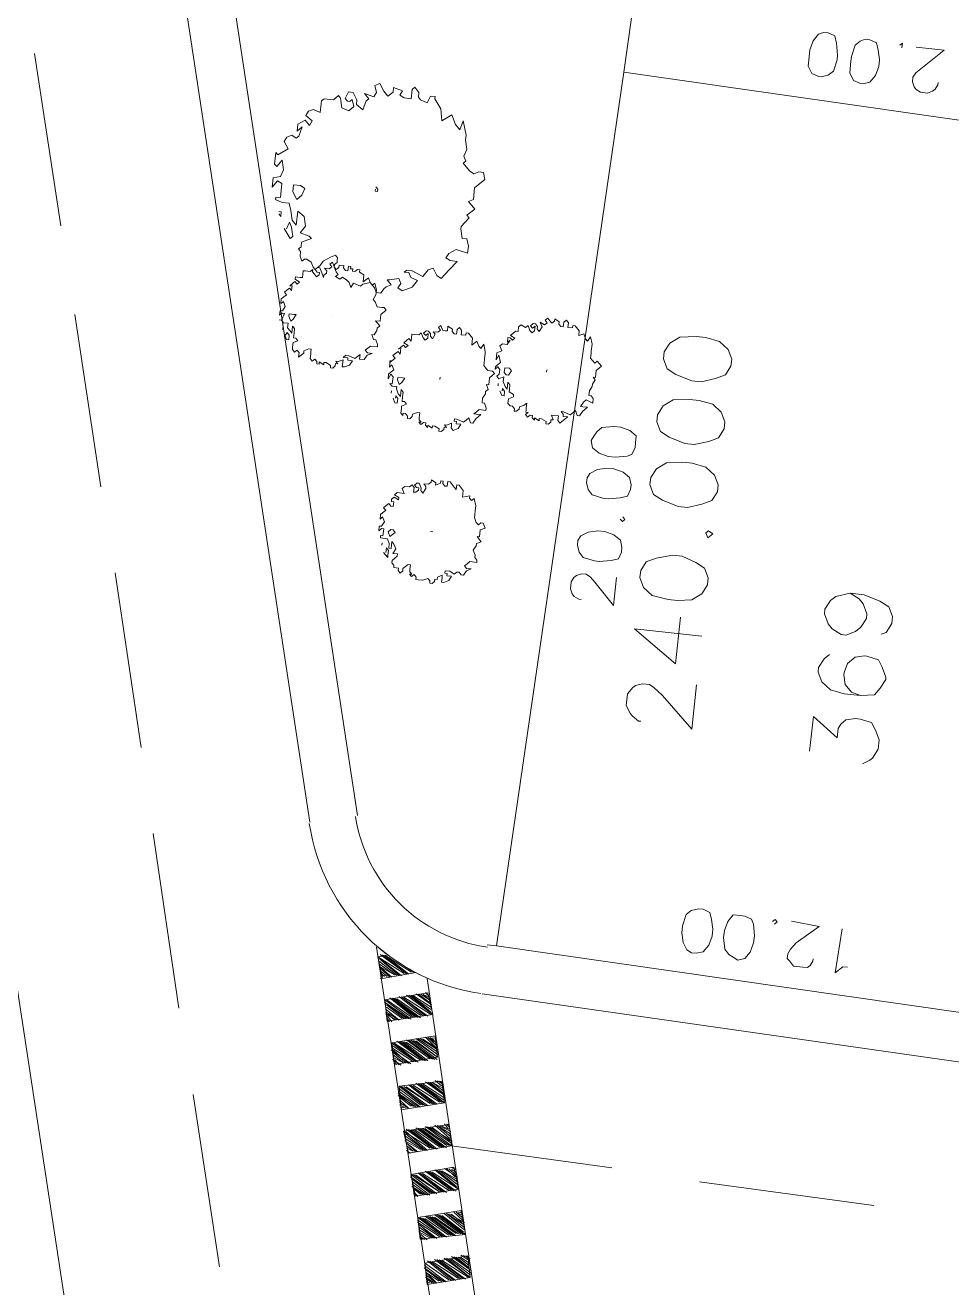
# Model space of a CAD drawing. Header units: metres. Extents: x -977055 to 805873, y -1033982 to 242021.
# Drawn here: x 2727.54 to 2748.57, y 1034.09 to 1062.77 of the extents above; entities that cross this region are included whole.
import ezdxf

# ---------------------------------------------------------------- set-up
doc = ezdxf.new("R2010")
doc.units = ezdxf.units.M
for name, color, linetype in [('PDF_acera', 7, 'Continuous'), ('PDF_areas por lote', 7, 'Continuous'), ('PDF_COTAS', 7, 'Continuous'), ('PDF_linea de centro', 7, 'Continuous'), ('PDF_LOTES', 7, 'Continuous'), ('PDF_No. lotes', 7, 'Continuous'), ('PDF_PASO DE CEBRA', 7, 'Continuous'), ('PDF_PLANTAS', 7, 'Continuous')]:
    doc.layers.add(name, color=color, linetype=linetype)

# ---------------------------------------------------------------- blocks, each defined once
blk = doc.blocks.new('CALLE')
at = {"layer": 'PDF_acera', "lineweight": 9}
for points in [[(-61.429536, -258.757632), (39.033792, -232.21296)], [(16.892064, -243.940032), (40.473216, -237.71664)], [(17.103744, -244.786752), (40.684896, -238.56336)], [(14.140224, -247.369248), (12.06576, -307.020672)], [(15.02928, -247.538592), (15.02928, -247.369248)]]:
    blk.add_lwpolyline(points, dxfattribs=at)
for centre, radius, start, end in [((17.802287, -247.475088), 3.662063, 104.7491381, 177.9895058), ((17.802289, -247.475088), 2.815344, 104.7491541, 177.9895025)]:
    blk.add_arc(centre, radius, start, end, dxfattribs=at)
at = {"layer": 'PDF_areas por lote', "lineweight": 9}
for points in [[(19.347552, -249.697728), (19.347552, -249.655392), (19.432224, -249.528384), (19.47456, -249.486048), (19.601568, -249.401376), (19.813248, -249.401376), (19.940256, -249.486048), (19.982592, -249.528384), (20.024928, -249.655392), (20.024928, -249.7824), (19.982592, -249.867072), (19.855584, -250.036416), (19.305216, -250.62912), (20.1096, -250.62912)], [(20.998656, -250.62912), (20.998656, -249.401376), (20.448288, -250.20576), (21.295008, -250.20576)]]:
    blk.add_lwpolyline(points, dxfattribs=at)
for points in [[(21.930048, -249.401376), (21.760704, -249.486048), (21.633696, -249.655392), (21.59136, -249.951744), (21.59136, -250.121088), (21.633696, -250.375104), (21.760704, -250.544448), (21.930048, -250.62912), (22.057056, -250.62912), (22.2264, -250.544448), (22.311072, -250.375104), (22.395744, -250.121088), (22.395744, -249.951744), (22.311072, -249.655392), (22.2264, -249.486048), (22.057056, -249.401376)], [(23.623488, -249.401376), (23.454144, -249.486048), (23.369472, -249.655392), (23.2848, -249.951744), (23.2848, -250.121088), (23.369472, -250.375104), (23.454144, -250.544448), (23.623488, -250.62912), (23.750496, -250.62912), (23.91984, -250.544448), (24.046848, -250.375104), (24.089184, -250.121088), (24.089184, -249.951744), (24.046848, -249.655392), (23.91984, -249.486048), (23.750496, -249.401376)], [(24.76656, -249.401376), (24.597216, -249.486048), (24.512544, -249.655392), (24.427872, -249.951744), (24.427872, -250.121088), (24.512544, -250.375104), (24.597216, -250.544448), (24.76656, -250.62912), (24.893568, -250.62912), (25.062912, -250.544448), (25.18992, -250.375104), (25.232256, -250.121088), (25.232256, -249.951744), (25.18992, -249.655392), (25.062912, -249.486048), (24.893568, -249.401376)], [(25.909632, -249.401376), (25.740288, -249.486048), (25.655616, -249.655392), (25.570944, -249.951744), (25.570944, -250.121088), (25.655616, -250.375104), (25.740288, -250.544448), (25.909632, -250.62912), (26.03664, -250.62912), (26.205984, -250.544448), (26.332992, -250.375104), (26.375328, -250.121088), (26.375328, -249.951744), (26.332992, -249.655392), (26.205984, -249.486048), (26.03664, -249.401376)], [(22.86144, -250.502112), (22.776768, -250.544448), (22.86144, -250.62912), (22.903776, -250.544448)]]:
    blk.add_lwpolyline(points, close=True, dxfattribs=at)
at = {"layer": 'PDF_COTAS', "lineweight": 9}
for points in [[(21.422016, -248.385312), (21.422016, -248.342976), (21.464352, -248.258304), (21.506688, -248.215968), (21.59136, -248.173632), (21.718368, -248.173632), (21.80304, -248.215968), (21.845376, -248.258304), (21.887712, -248.342976), (21.887712, -248.427648), (21.845376, -248.51232), (21.760704, -248.596992), (21.37968, -248.978016), (21.887712, -248.978016)], [(22.946112, -248.93568), (22.903776, -248.978016), (22.946112, -249.020352), (22.988448, -248.978016)], [(15.960672, -252.491904), (16.003008, -252.53424), (16.045344, -252.491904), (16.003008, -252.449568)], [(15.410304, -253.253952), (15.367968, -253.253952), (15.283296, -253.211616), (15.24096, -253.16928), (15.24096, -253.084608), (15.24096, -252.915264), (15.283296, -252.872928), (15.325632, -252.830592), (15.367968, -252.788256), (15.45264, -252.788256), (15.537312, -252.830592), (15.66432, -252.915264), (16.003008, -253.296288), (16.045344, -252.788256)], [(15.325632, -253.888992), (15.325632, -253.80432), (15.198624, -253.677312), (16.003008, -253.719648)]]:
    blk.add_lwpolyline(points, dxfattribs=at)
for points in [[(22.395744, -248.215968), (22.268736, -248.258304), (22.184064, -248.342976), (22.141728, -248.554656), (22.141728, -248.639328), (22.184064, -248.851008), (22.2264, -248.978016), (22.353408, -249.020352), (22.43808, -249.020352), (22.565088, -248.978016), (22.64976, -248.851008), (22.692096, -248.681664), (22.692096, -248.554656), (22.64976, -248.385312), (22.565088, -248.258304), (22.480416, -248.215968)], [(23.538816, -248.258304), (23.411808, -248.30064), (23.327136, -248.385312), (23.2848, -248.596992), (23.2848, -248.681664), (23.327136, -248.893344), (23.369472, -249.020352), (23.49648, -249.062688), (23.581152, -249.062688), (23.70816, -249.020352), (23.792832, -248.893344), (23.835168, -248.724), (23.835168, -248.596992), (23.792832, -248.427648), (23.70816, -248.30064), (23.623488, -248.258304)], [(24.300864, -248.258304), (24.173856, -248.30064), (24.089184, -248.427648), (24.046848, -248.596992), (24.046848, -248.724), (24.089184, -248.93568), (24.13152, -249.020352), (24.258528, -249.062688), (24.3432, -249.062688), (24.470208, -249.062688), (24.55488, -248.93568), (24.597216, -248.766336), (24.597216, -248.639328), (24.55488, -248.427648), (24.470208, -248.342976), (24.385536, -248.30064)], [(15.283296, -251.137152), (15.325632, -251.26416), (15.45264, -251.348832), (15.621984, -251.391168), (15.748992, -251.391168), (15.918336, -251.348832), (16.045344, -251.306496), (16.08768, -251.179488), (16.08768, -251.094816), (16.045344, -250.967808), (15.960672, -250.883136), (15.748992, -250.8408), (15.621984, -250.8408), (15.45264, -250.883136), (15.325632, -250.967808), (15.283296, -251.05248)], [(15.24096, -251.8992), (15.283296, -252.026208), (15.410304, -252.11088), (15.579648, -252.153216), (15.706656, -252.153216), (15.918336, -252.11088), (16.003008, -252.068544), (16.045344, -251.941536), (16.045344, -251.856864), (16.045344, -251.729856), (15.918336, -251.645184), (15.748992, -251.602848), (15.621984, -251.602848), (15.410304, -251.645184), (15.325632, -251.729856), (15.283296, -251.814528)], [(31.286304, -251.68752), (31.32864, -251.814528), (31.413312, -251.8992), (31.624992, -251.941536), (31.709664, -251.941536), (31.921344, -251.8992), (32.048352, -251.856864), (32.090688, -251.729856), (32.090688, -251.645184), (32.048352, -251.560512), (31.921344, -251.47584), (31.752, -251.433504), (31.624992, -251.433504), (31.455648, -251.433504), (31.32864, -251.518176), (31.286304, -251.645184)], [(31.286304, -251.68752), (31.32864, -251.814528), (31.413312, -251.8992), (31.624992, -251.941536), (31.709664, -251.941536), (31.921344, -251.8992), (32.048352, -251.856864), (32.090688, -251.729856), (32.090688, -251.645184), (32.048352, -251.560512), (31.921344, -251.47584), (31.752, -251.433504), (31.624992, -251.433504), (31.455648, -251.433504), (31.32864, -251.518176), (31.286304, -251.645184)], [(31.243968, -252.449568), (31.286304, -252.576576), (31.413312, -252.661248), (31.582656, -252.703584), (31.709664, -252.703584), (31.879008, -252.661248), (32.006016, -252.618912), (32.048352, -252.491904), (32.048352, -252.407232), (32.006016, -252.32256), (31.921344, -252.237888), (31.709664, -252.195552), (31.624992, -252.195552), (31.413312, -252.195552), (31.286304, -252.280224), (31.243968, -252.407232)], [(31.243968, -252.449568), (31.286304, -252.576576), (31.413312, -252.661248), (31.582656, -252.703584), (31.709664, -252.703584), (31.879008, -252.661248), (32.006016, -252.618912), (32.048352, -252.491904), (32.048352, -252.407232), (32.006016, -252.32256), (31.921344, -252.237888), (31.709664, -252.195552), (31.624992, -252.195552), (31.413312, -252.195552), (31.286304, -252.280224), (31.243968, -252.407232)], [(32.006016, -253.042272), (32.048352, -253.084608), (32.006016, -253.084608), (31.96368, -253.084608), (32.006016, -253.084608), (32.048352, -253.084608)], [(32.006016, -253.338624), (32.006016, -253.846656), (31.624992, -253.465632), (31.54032, -253.38096), (31.455648, -253.338624), (31.370976, -253.338624), (31.286304, -253.38096), (31.243968, -253.423296), (31.201632, -253.507968), (31.201632, -253.634976), (31.243968, -253.719648), (31.286304, -253.761984), (31.370976, -253.80432), (31.413312, -253.80432), (31.370976, -253.80432), (31.286304, -253.761984), (31.243968, -253.719648), (31.201632, -253.634976), (31.201632, -253.507968), (31.243968, -253.423296), (31.286304, -253.38096), (31.370976, -253.338624), (31.455648, -253.338624), (31.54032, -253.38096), (31.624992, -253.465632), (32.006016, -253.846656)]]:
    blk.add_lwpolyline(points, close=True, dxfattribs=at)
at = {"layer": 'PDF_linea de centro', "lineweight": 9}
for points in [[(27.137376, -238.309344), (30.185568, -237.50496)], [(22.522752, -239.537088), (25.570944, -238.732704)], [(17.908128, -240.764832), (20.998656, -239.960448)], [(13.293504, -241.95024), (16.384032, -241.145856)], [(8.721216, -243.177984), (11.769408, -242.3736)], [(11.346048, -247.115232), (11.261376, -250.036416)], [(11.176704, -251.645184), (11.092032, -254.820384)]]:
    blk.add_lwpolyline(points, dxfattribs=at)
at = {"layer": 'PDF_LOTES', "lineweight": 20}
for points in [[(30.989952, -248.131296), (30.651264, -257.699232), (14.690592, -257.148864), (15.02928, -247.538592)], [(46.950624, -249.867072), (46.654272, -258.2496), (30.651264, -257.699232), (30.989952, -248.131296), (46.484928, -248.639328)]]:
    blk.add_lwpolyline(points, close=True, dxfattribs=at)
at = {"layer": 'PDF_No. lotes', "lineweight": 20}
for points in [[(19.135872, -252.788256), (19.770912, -252.788256), (19.432224, -253.253952), (19.601568, -253.253952), (19.68624, -253.296288), (19.770912, -253.38096), (19.813248, -253.550304), (19.813248, -253.634976), (19.770912, -253.846656), (19.643904, -253.931328), (19.47456, -254.016), (19.305216, -254.016), (19.135872, -253.931328), (19.093536, -253.888992), (19.008864, -253.761984)], [(20.913984, -252.9576), (20.829312, -252.872928), (20.659968, -252.788256), (20.575296, -252.788256), (20.405952, -252.872928), (20.278944, -253.042272), (20.236608, -253.296288), (20.236608, -253.59264), (20.278944, -253.846656), (20.405952, -253.931328), (20.575296, -254.016), (20.617632, -254.016), (20.786976, -253.931328), (20.913984, -253.846656), (20.95632, -253.634976), (20.95632, -253.59264), (20.913984, -253.423296), (20.786976, -253.296288), (20.617632, -253.253952), (20.575296, -253.253952), (20.405952, -253.296288), (20.278944, -253.423296), (20.236608, -253.59264)], [(22.057056, -253.211616), (21.972384, -253.38096), (21.887712, -253.465632), (21.718368, -253.550304), (21.633696, -253.550304), (21.464352, -253.465632), (21.37968, -253.38096), (21.295008, -253.211616), (21.295008, -253.126944), (21.37968, -252.9576), (21.464352, -252.872928), (21.633696, -252.788256), (21.718368, -252.788256), (21.887712, -252.872928), (21.972384, -252.9576), (22.057056, -253.211616), (22.057056, -253.465632), (21.972384, -253.761984), (21.887712, -253.931328), (21.718368, -254.016), (21.59136, -254.016), (21.422016, -253.931328), (21.37968, -253.846656)]]:
    blk.add_lwpolyline(points, dxfattribs=at)
at = {"layer": 'PDF_PASO DE CEBRA', "lineweight": 9}
for points in [[(6.308064, -247.623264), (14.775264, -245.379456)], [(14.478912, -245.929824), (14.39424, -246.099168), (14.39424, -246.141504), (14.224896, -245.5488), (14.60592, -245.421792), (14.648256, -245.591136)], [(14.267232, -245.718144), (14.436576, -245.464128), (14.309568, -245.76048), (14.478912, -245.464128)], [(14.309568, -245.887488), (14.60592, -245.421792), (14.351904, -245.929824)], [(14.309568, -245.802816), (14.521248, -245.464128)], [(14.309568, -245.845152), (14.563584, -245.464128)], [(14.648256, -245.464128), (14.351904, -245.97216), (14.648256, -245.506464)], [(13.505184, -245.887488), (13.589856, -245.675808)], [(13.632192, -245.675808), (13.505184, -245.929824), (13.674528, -245.675808)], [(13.54752, -246.056832), (13.801536, -245.633472), (13.54752, -246.099168)], [(13.54752, -246.141504), (13.843872, -245.633472)], [(13.54752, -245.97216), (13.716864, -245.675808)], [(13.54752, -246.014496), (13.7592, -245.675808)], [(13.589856, -246.141504), (13.843872, -245.675808)], [(14.224896, -245.5488), (14.224896, -245.506464)], [(14.267232, -245.506464), (14.267232, -245.591136), (14.309568, -245.506464)], [(14.267232, -245.633472), (14.351904, -245.506464)], [(14.267232, -245.675808), (14.39424, -245.506464)], [(14.351904, -246.014496), (14.648256, -245.5488), (14.39424, -246.056832)], [(12.7008, -246.056832), (12.785472, -245.887488)], [(12.7008, -245.929824), (12.7008, -245.929824)], [(12.7008, -245.97216), (12.743136, -245.929824)], [(12.7008, -246.014496), (12.785472, -245.929824)], [(12.743136, -246.226176), (12.954816, -245.845152)], [(12.827808, -245.887488), (12.743136, -246.099168), (12.870144, -245.887488)], [(12.743136, -246.141504), (12.91248, -245.887488)], [(12.743136, -246.18384), (12.954816, -245.887488)], [(12.785472, -246.268512), (12.997152, -245.845152)], [(13.039488, -245.845152), (12.785472, -246.310848), (13.081824, -245.845152)], [(12.785472, -246.353184), (13.081824, -245.887488), (12.827808, -246.39552)], [(12.827808, -246.437856), (13.12416, -245.929824)], [(13.462848, -245.718144), (13.462848, -245.76048), (13.505184, -245.718144)], [(13.462848, -245.802816), (13.54752, -245.718144)], [(13.505184, -245.845152), (13.589856, -245.718144)], [(13.589856, -246.18384), (13.886208, -245.718144), (13.589856, -246.226176)], [(13.589856, -246.268512), (13.886208, -245.76048)], [(13.589856, -246.310848), (13.886208, -245.802816)], [(13.632192, -246.310848), (13.886208, -245.845152)], [(13.632192, -246.353184), (13.928544, -245.887488)], [(13.632192, -246.39552), (13.928544, -245.929824), (13.632192, -246.437856)], [(11.896416, -246.141504), (11.938752, -246.141504), (11.938752, -246.18384)], [(11.938752, -246.226176), (11.981088, -246.099168)], [(12.023424, -246.099168), (11.938752, -246.268512), (12.06576, -246.099168)], [(11.981088, -246.39552), (12.150432, -246.056832)], [(11.981088, -246.437856), (12.192768, -246.056832)], [(11.981088, -246.480192), (12.235104, -246.056832)], [(11.981088, -246.310848), (12.108096, -246.099168)], [(11.981088, -246.353184), (12.150432, -246.099168)], [(12.023424, -246.480192), (12.27744, -246.056832)], [(12.023424, -246.522528), (12.319776, -246.056832), (12.023424, -246.564864)], [(12.023424, -246.6072), (12.319776, -246.099168)], [(12.319776, -246.141504), (12.06576, -246.649536), (12.319776, -246.18384)], [(13.12416, -245.97216), (12.827808, -246.480192), (13.12416, -246.014496)], [(12.827808, -246.522528), (13.12416, -246.056832)], [(12.870144, -246.564864), (13.12416, -246.099168)], [(12.870144, -246.6072), (13.166496, -246.099168)], [(12.870144, -246.649536), (13.166496, -246.141504)], [(13.674528, -246.480192), (13.928544, -245.97216)], [(13.674528, -246.522528), (13.97088, -246.014496)], [(13.97088, -246.056832), (13.716864, -246.480192), (13.97088, -246.099168), (13.7592, -246.480192)], [(13.801536, -246.480192), (13.97088, -246.141504)], [(7.19712, -248.215968), (14.309568, -246.353184)], [(11.134368, -246.39552), (11.176704, -246.310848)], [(11.134368, -246.353184), (11.134368, -246.353184)], [(11.21904, -246.310848), (11.176704, -246.437856), (11.261376, -246.310848)], [(11.176704, -246.480192), (11.303712, -246.310848), (11.176704, -246.522528)], [(11.21904, -246.564864), (11.346048, -246.268512)], [(11.21904, -246.6072), (11.388384, -246.268512)], [(11.43072, -246.268512), (11.21904, -246.649536), (11.473056, -246.268512)], [(11.21904, -246.691872), (11.515392, -246.268512)], [(11.261376, -246.734208), (11.515392, -246.226176)], [(11.261376, -246.776544), (11.557728, -246.268512)], [(11.557728, -246.310848), (11.261376, -246.81888), (11.557728, -246.353184)], [(11.261376, -246.861216), (11.557728, -246.39552)], [(12.06576, -246.691872), (12.362112, -246.226176)], [(12.06576, -246.734208), (12.362112, -246.268512), (12.06576, -246.776544)], [(12.108096, -246.81888), (12.362112, -246.310848)], [(12.404448, -246.353184), (12.108096, -246.861216), (12.404448, -246.39552)], [(12.870144, -246.691872), (13.166496, -246.18384)], [(13.166496, -246.226176), (12.91248, -246.691872), (13.166496, -246.268512)], [(12.954816, -246.691872), (13.208832, -246.268512)], [(12.997152, -246.691872), (13.208832, -246.310848)], [(13.039488, -246.691872), (13.208832, -246.353184)], [(13.208832, -246.39552), (13.081824, -246.649536), (13.251168, -246.437856)], [(13.843872, -246.480192), (14.013216, -246.18384)], [(13.886208, -246.437856), (14.013216, -246.226176)], [(14.013216, -246.268512), (13.928544, -246.437856), (14.013216, -246.310848), (13.97088, -246.437856)], [(14.013216, -246.39552), (14.055552, -246.353184)], [(14.055552, -246.39552), (14.055552, -246.39552)], [(10.414656, -246.522528), (10.37232, -246.6072), (10.456992, -246.522528)], [(10.37232, -246.564864), (10.37232, -246.564864)], [(10.414656, -246.734208), (10.541664, -246.480192)], [(10.414656, -246.776544), (10.584, -246.480192)], [(10.414656, -246.81888), (10.626336, -246.480192)], [(10.414656, -246.649536), (10.499328, -246.522528), (10.414656, -246.691872)], [(10.456992, -246.903552), (10.711008, -246.437856)], [(10.456992, -246.945888), (10.753344, -246.437856)], [(10.456992, -246.81888), (10.668672, -246.480192), (10.456992, -246.861216)], [(10.753344, -246.480192), (10.499328, -246.988224), (10.753344, -246.522528)], [(10.499328, -247.03056), (10.79568, -246.564864)], [(10.499328, -247.072896), (10.79568, -246.6072), (10.499328, -247.115232)], [(11.303712, -246.903552), (11.557728, -246.437856)], [(11.303712, -246.945888), (11.600064, -246.437856)], [(11.303712, -246.988224), (11.600064, -246.480192)], [(11.303712, -247.03056), (11.600064, -246.522528)], [(11.346048, -247.03056), (11.600064, -246.564864)], [(11.346048, -247.072896), (11.600064, -246.6072)], [(11.346048, -247.115232), (11.6424, -246.6072)], [(12.108096, -246.903552), (12.404448, -246.437856), (12.150432, -246.903552)], [(12.192768, -246.903552), (12.404448, -246.480192)], [(12.235104, -246.903552), (12.446784, -246.522528)], [(12.446784, -246.564864), (12.27744, -246.861216), (12.446784, -246.6072)], [(13.12416, -246.649536), (13.251168, -246.480192), (13.166496, -246.649536)], [(13.208832, -246.6072), (13.251168, -246.522528)], [(13.251168, -246.6072), (13.251168, -246.564864)], [(13.293504, -246.6072), (13.293504, -246.6072)], [(9.610272, -246.734208), (9.610272, -246.776544), (9.652608, -246.734208), (9.610272, -246.81888)], [(9.610272, -246.861216), (9.694944, -246.734208)], [(9.652608, -246.903552), (9.73728, -246.691872)], [(9.652608, -246.945888), (9.779616, -246.691872)], [(9.821952, -246.691872), (9.652608, -246.988224), (9.864288, -246.691872), (9.652608, -247.03056)], [(9.694944, -247.072896), (9.906624, -246.649536)], [(9.694944, -247.115232), (9.94896, -246.649536)], [(9.991296, -246.649536), (9.694944, -247.157568), (9.991296, -246.691872)], [(9.694944, -247.199904), (9.991296, -246.734208)], [(9.73728, -247.24224), (9.991296, -246.776544)], [(9.73728, -247.284576), (10.033632, -246.776544)], [(9.73728, -247.326912), (10.033632, -246.81888)], [(10.541664, -247.157568), (10.79568, -246.649536)], [(10.838016, -246.691872), (10.541664, -247.199904), (10.838016, -246.734208)], [(10.541664, -247.24224), (10.838016, -246.776544), (10.541664, -247.284576)], [(10.838016, -246.81888), (10.584, -247.326912), (10.880352, -246.861216)], [(11.388384, -247.115232), (11.6424, -246.649536)], [(11.43072, -247.115232), (11.6424, -246.691872)], [(11.43072, -247.072896), (11.6424, -246.734208)], [(11.473056, -247.072896), (11.684736, -246.776544)], [(11.515392, -247.072896), (11.684736, -246.81888), (11.557728, -247.072896)], [(12.319776, -246.861216), (12.446784, -246.649536), (12.362112, -246.861216)], [(12.404448, -246.81888), (12.48912, -246.691872)], [(12.48912, -246.734208), (12.446784, -246.81888), (12.48912, -246.776544)], [(12.48912, -246.81888), (12.48912, -246.81888)], [(8.805888, -246.945888), (8.848224, -246.945888), (8.848224, -246.988224)], [(8.848224, -247.072896), (8.932896, -246.903552)], [(8.975232, -246.903552), (8.848224, -247.115232), (9.017568, -246.903552), (8.89056, -247.157568)], [(8.848224, -247.03056), (8.89056, -246.945888)], [(8.89056, -247.24224), (9.10224, -246.861216)], [(8.89056, -247.284576), (9.144576, -246.861216)], [(8.89056, -247.199904), (9.059904, -246.903552)], [(8.932896, -247.326912), (9.186912, -246.861216), (8.932896, -247.326912)], [(8.932896, -247.369248), (9.229248, -246.903552)], [(8.932896, -247.411584), (9.229248, -246.945888), (8.932896, -247.45392)], [(8.975232, -247.496256), (9.229248, -246.988224)], [(9.271584, -247.03056), (8.975232, -247.538592), (9.271584, -247.072896)], [(9.73728, -247.369248), (10.033632, -246.861216)], [(9.779616, -247.369248), (10.033632, -246.903552)], [(9.779616, -247.411584), (10.033632, -246.945888)], [(9.779616, -247.45392), (10.075968, -246.945888)], [(9.779616, -247.496256), (10.075968, -246.988224)], [(9.779616, -247.538592), (10.075968, -247.03056)], [(9.821952, -247.496256), (10.075968, -247.072896)], [(10.626336, -247.284576), (10.880352, -246.903552)], [(10.668672, -247.284576), (10.880352, -246.945888)], [(10.711008, -247.284576), (10.880352, -246.988224), (10.753344, -247.284576)], [(10.79568, -247.284576), (10.922688, -247.03056)], [(10.79568, -247.24224), (10.922688, -247.072896)], [(11.600064, -247.072896), (11.684736, -246.861216)], [(11.684736, -246.903552), (11.6424, -247.03056), (11.727072, -246.945888)], [(11.684736, -247.03056), (11.727072, -246.988224), (11.727072, -247.03056)], [(8.975232, -247.580928), (9.271584, -247.115232), (8.975232, -247.623264)], [(9.017568, -247.6656), (9.271584, -247.157568)], [(9.31392, -247.199904), (9.017568, -247.707936), (9.31392, -247.24224)], [(9.059904, -247.707936), (9.31392, -247.284576)], [(9.864288, -247.496256), (10.118304, -247.115232)], [(9.906624, -247.496256), (10.118304, -247.157568), (9.94896, -247.496256)], [(9.991296, -247.496256), (10.118304, -247.199904)], [(9.991296, -247.45392), (10.118304, -247.24224)], [(10.033632, -247.45392), (10.16064, -247.284576)], [(10.838016, -247.24224), (10.922688, -247.115232)], [(10.880352, -247.24224), (10.922688, -247.157568)], [(10.922688, -247.24224), (10.965024, -247.157568)], [(10.965024, -247.199904), (10.965024, -247.199904)], [(9.10224, -247.707936), (9.31392, -247.326912)], [(9.356256, -247.326912), (9.144576, -247.707936), (9.356256, -247.369248)], [(9.186912, -247.6656), (9.356256, -247.411584)], [(9.229248, -247.6656), (9.356256, -247.45392)], [(9.271584, -247.6656), (9.356256, -247.496256)], [(9.31392, -247.6656), (9.398592, -247.496256)], [(9.356256, -247.6656), (9.398592, -247.538592)], [(10.075968, -247.45392), (10.16064, -247.326912), (10.118304, -247.45392)], [(10.16064, -247.369248), (10.16064, -247.411584), (10.202976, -247.411584)], [(9.356256, -247.623264), (9.398592, -247.580928)], [(9.398592, -247.623264), (9.398592, -247.623264)]]:
    blk.add_lwpolyline(points, dxfattribs=at)
for points in [[(13.674528, -246.522528), (14.055552, -246.39552), (13.843872, -245.633472), (13.462848, -245.718144)], [(12.91248, -246.691872), (13.293504, -246.6072), (13.081824, -245.845152), (12.7008, -245.929824)], [(12.108096, -246.903552), (12.48912, -246.81888), (12.319776, -246.056832), (11.896416, -246.141504)], [(11.346048, -247.115232), (11.727072, -247.03056), (11.515392, -246.226176), (11.134368, -246.353184)], [(10.584, -247.326912), (10.965024, -247.199904), (10.753344, -246.437856), (10.37232, -246.564864)], [(9.779616, -247.538592), (10.202976, -247.411584), (9.991296, -246.649536), (9.610272, -246.734208)], [(9.017568, -247.707936), (9.398592, -247.623264), (9.186912, -246.861216), (8.805888, -246.945888)]]:
    blk.add_lwpolyline(points, close=True, dxfattribs=at)
blk.add_arc((17.802292, -247.47509), 3.662071, 145.2064361, 161.8287366, dxfattribs=at)
at = {"layer": 'PDF_PLANTAS', "lineweight": 9}
for points in [[(30.227904, -244.4904), (30.312576, -244.405728), (30.27024, -244.363392), (30.100896, -244.363392), (30.100896, -244.236384), (30.143232, -244.151712), (30.227904, -244.194048), (30.27024, -244.024704), (30.185568, -244.024704), (30.100896, -243.940032), (30.185568, -243.85536), (30.312576, -243.770688), (30.27024, -243.686016), (30.143232, -243.728352), (30.05856, -243.686016), (30.100896, -243.516672), (30.016224, -243.601344), (29.973888, -243.559008), (29.804544, -243.516672), (29.889216, -243.389664), (29.973888, -243.389664), (30.100896, -243.304992), (30.100896, -243.22032), (29.973888, -243.177984), (29.931552, -243.22032), (29.931552, -243.262656), (29.973888, -243.304992), (29.84688, -243.347328), (29.762208, -243.262656), (29.804544, -243.135648), (29.973888, -243.093312), (30.016224, -243.050976), (29.931552, -242.966304), (29.931552, -242.79696), (29.889216, -242.754624), (29.677536, -242.754624), (29.719872, -242.627616), (29.677536, -242.542944), (29.592864, -242.500608), (29.508192, -242.627616), (29.42352, -242.58528), (29.508192, -242.500608), (29.42352, -242.3736), (29.296512, -242.3736), (29.381184, -242.458272), (29.21184, -242.415936), (29.169504, -242.3736), (29.21184, -242.288928), (29.169504, -242.204256), (29.084832, -242.16192), (28.957824, -242.246592), (28.830816, -242.077248), (28.873152, -242.034912), (28.661472, -242.034912), (28.619136, -242.077248), (28.746144, -242.16192), (28.5768, -242.204256), (28.449792, -242.16192), (28.407456, -242.034912), (28.238112, -242.034912), (28.36512, -242.119584), (28.322784, -242.204256), (28.068768, -242.204256), (28.068768, -242.119584), (28.026432, -242.119584), (27.984096, -242.246592), (27.984096, -242.3736), (27.857088, -242.415936), (27.687744, -242.458272), (27.603072, -242.542944), (27.857088, -242.542944), (27.772416, -242.669952), (27.603072, -242.712288), (27.476064, -242.627616), (27.433728, -242.79696), (27.391392, -242.839296), (27.30672, -242.669952), (27.222048, -242.669952), (27.179712, -242.627616), (27.137376, -242.669952), (27.052704, -242.669952), (26.968032, -242.712288), (27.010368, -242.754624), (27.010368, -242.79696), (26.968032, -242.881632), (26.88336, -242.923968), (26.841024, -242.966304), (26.88336, -243.00864), (26.925696, -243.050976), (27.010368, -243.093312), (27.09504, -243.22032), (27.137376, -243.304992), (27.09504, -243.347328), (27.052704, -243.347328), (27.010368, -243.347328), (26.968032, -243.304992), (26.925696, -243.304992), (26.841024, -243.347328), (26.798688, -243.389664), (26.756352, -243.347328), (26.714016, -243.432), (26.756352, -243.474336), (26.714016, -243.559008), (26.67168, -243.601344), (26.587008, -243.64368), (26.67168, -243.686016), (26.629344, -243.813024), (26.67168, -243.85536), (26.714016, -243.982368), (26.629344, -244.06704), (26.544672, -244.109376), (26.544672, -244.194048), (26.629344, -244.236384), (26.67168, -244.27872), (26.714016, -244.363392), (26.798688, -244.27872), (26.798688, -244.321056), (26.841024, -244.4904), (26.756352, -244.532736), (26.67168, -244.4904), (26.629344, -244.575072), (26.714016, -244.744416), (26.841024, -244.829088), (26.88336, -244.70208), (26.968032, -244.659744), (26.968032, -244.575072), (27.010368, -244.617408), (27.010368, -244.70208), (26.925696, -244.91376), (27.052704, -244.998432), (27.09504, -245.083104), (26.968032, -245.167776), (26.925696, -245.252448), (27.09504, -245.379456), (27.264384, -245.506464), (27.264384, -245.379456), (27.30672, -245.294784), (27.391392, -245.33712), (27.476064, -245.464128), (27.433728, -245.675808), (27.560736, -245.675808), (27.687744, -245.633472), (27.687744, -245.5488), (27.857088, -245.506464), (27.899424, -245.506464), (28.068768, -245.633472), (28.111104, -245.591136), (28.238112, -245.718144), (28.36512, -245.591136), (28.407456, -245.675808), (28.619136, -245.675808), (28.78848, -245.845152), (28.915488, -245.802816), (28.915488, -245.718144), (28.873152, -245.633472), (28.915488, -245.5488), (29.042496, -245.421792), (29.084832, -245.464128), (29.169504, -245.421792), (29.296512, -245.464128), (29.465856, -245.421792), (29.550528, -245.421792), (29.804544, -245.33712), (29.6352, -245.294784), (29.719872, -245.210112), (29.889216, -245.12544), (29.762208, -244.956096), (29.973888, -244.91376), (30.143232, -244.786752), (30.185568, -244.786752), (30.185568, -244.70208), (30.05856, -244.659744), (30.100896, -244.532736), (30.143232, -244.4904)], [(26.925696, -243.601344), (26.968032, -243.601344), (26.968032, -243.559008), (26.88336, -243.559008), (26.88336, -243.516672), (26.925696, -243.474336), (26.968032, -243.474336), (26.968032, -243.389664), (26.925696, -243.389664), (26.88336, -243.347328), (26.925696, -243.304992), (27.010368, -243.262656), (26.968032, -243.22032), (26.925696, -243.262656), (26.88336, -243.22032), (26.88336, -243.135648), (26.841024, -243.177984), (26.798688, -243.177984), (26.756352, -243.135648), (26.714016, -243.135648), (26.798688, -243.093312), (26.88336, -243.050976), (26.88336, -243.00864), (26.841024, -242.966304), (26.798688, -243.00864), (26.798688, -243.050976), (26.756352, -243.050976), (26.714016, -243.00864), (26.756352, -242.966304), (26.798688, -242.923968), (26.841024, -242.923968), (26.798688, -242.881632), (26.798688, -242.79696), (26.798688, -242.754624), (26.67168, -242.754624), (26.67168, -242.712288), (26.67168, -242.627616), (26.629344, -242.627616), (26.587008, -242.712288), (26.544672, -242.669952), (26.587008, -242.627616), (26.544672, -242.58528), (26.502336, -242.542944), (26.502336, -242.58528), (26.417664, -242.58528), (26.46, -242.542944), (26.417664, -242.500608), (26.375328, -242.458272), (26.332992, -242.500608), (26.24832, -242.415936), (26.163648, -242.415936), (26.205984, -242.458272), (26.121312, -242.500608), (26.03664, -242.458272), (26.03664, -242.415936), (25.951968, -242.415936), (25.994304, -242.458272), (25.994304, -242.500608), (25.867296, -242.458272), (25.867296, -242.415936), (25.867296, -242.458272), (25.82496, -242.500608), (25.82496, -242.58528), (25.740288, -242.58528), (25.697952, -242.627616), (25.655616, -242.669952), (25.782624, -242.669952), (25.740288, -242.712288), (25.655616, -242.712288), (25.570944, -242.712288), (25.570944, -242.754624), (25.528608, -242.79696), (25.486272, -242.712288), (25.443936, -242.712288), (25.4016, -242.712288), (25.359264, -242.712288), (25.316928, -242.754624), (25.359264, -242.79696), (25.316928, -242.839296), (25.274592, -242.839296), (25.232256, -242.839296), (25.274592, -242.881632), (25.316928, -242.923968), (25.359264, -242.923968), (25.4016, -243.00864), (25.4016, -243.050976), (25.359264, -243.050976), (25.316928, -243.050976), (25.274592, -243.050976), (25.232256, -243.050976), (25.18992, -243.093312), (25.232256, -243.135648), (25.18992, -243.177984), (25.147584, -243.177984), (25.147584, -243.22032), (25.18992, -243.22032), (25.147584, -243.304992), (25.18992, -243.304992), (25.18992, -243.347328), (25.147584, -243.432), (25.105248, -243.432), (25.105248, -243.474336), (25.147584, -243.516672), (25.18992, -243.516672), (25.18992, -243.559008), (25.232256, -243.516672), (25.232256, -243.559008), (25.274592, -243.64368), (25.232256, -243.64368), (25.147584, -243.64368), (25.147584, -243.686016), (25.18992, -243.770688), (25.274592, -243.813024), (25.274592, -243.728352), (25.316928, -243.728352), (25.316928, -243.64368), (25.359264, -243.686016), (25.359264, -243.728352), (25.316928, -243.85536), (25.359264, -243.897696), (25.4016, -243.940032), (25.316928, -243.940032), (25.316928, -244.024704), (25.4016, -244.06704), (25.443936, -244.151712), (25.443936, -244.06704), (25.486272, -244.024704), (25.528608, -244.06704), (25.570944, -244.109376), (25.570944, -244.236384), (25.61328, -244.236384), (25.697952, -244.194048), (25.697952, -244.151712), (25.782624, -244.109376), (25.782624, -244.151712), (25.867296, -244.194048), (25.909632, -244.194048), (25.951968, -244.236384), (26.03664, -244.151712), (26.03664, -244.236384), (26.163648, -244.236384), (26.24832, -244.321056), (26.290656, -244.27872), (26.290656, -244.236384), (26.290656, -244.194048), (26.290656, -244.151712), (26.375328, -244.109376), (26.417664, -244.06704), (26.502336, -244.109376), (26.587008, -244.109376), (26.714016, -244.06704), (26.67168, -244.024704), (26.714016, -243.982368), (26.798688, -243.940032), (26.714016, -243.85536), (26.841024, -243.85536), (26.88336, -243.770688), (26.925696, -243.770688), (26.925696, -243.728352), (26.88336, -243.686016), (26.88336, -243.64368), (26.925696, -243.64368)], [(28.322784, -242.415936), (28.195776, -242.415936), (28.068768, -242.500608), (28.15344, -242.58528), (28.280448, -242.627616), (28.322784, -242.542944)], [(25.994304, -242.58528), (25.951968, -242.58528), (25.867296, -242.627616), (25.909632, -242.669952), (25.994304, -242.712288), (25.994304, -242.669952)], [(26.03664, -245.718144), (26.078976, -245.675808), (26.03664, -245.633472), (25.951968, -245.633472), (25.951968, -245.591136), (25.994304, -245.5488), (26.03664, -245.5488), (26.078976, -245.464128), (25.994304, -245.464128), (25.994304, -245.421792), (25.994304, -245.379456), (26.078976, -245.33712), (26.03664, -245.294784), (25.994304, -245.33712), (25.951968, -245.294784), (25.951968, -245.210112), (25.909632, -245.252448), (25.82496, -245.210112), (25.867296, -245.167776), (25.909632, -245.167776), (25.951968, -245.12544), (25.951968, -245.083104), (25.909632, -245.040768), (25.867296, -245.083104), (25.909632, -245.12544), (25.82496, -245.12544), (25.782624, -245.083104), (25.82496, -245.040768), (25.909632, -244.998432), (25.867296, -244.956096), (25.867296, -244.871424), (25.867296, -244.829088), (25.740288, -244.829088), (25.782624, -244.786752), (25.740288, -244.744416), (25.697952, -244.70208), (25.655616, -244.786752), (25.61328, -244.744416), (25.655616, -244.70208), (25.61328, -244.659744), (25.570944, -244.617408), (25.61328, -244.659744), (25.528608, -244.659744), (25.486272, -244.659744), (25.528608, -244.617408), (25.486272, -244.575072), (25.443936, -244.532736), (25.4016, -244.575072), (25.316928, -244.4904), (25.359264, -244.4904), (25.232256, -244.4904), (25.274592, -244.532736), (25.18992, -244.575072), (25.147584, -244.532736), (25.105248, -244.4904), (25.020576, -244.4904), (25.105248, -244.532736), (25.062912, -244.575072), (24.935904, -244.575072), (24.935904, -244.532736), (24.893568, -244.575072), (24.893568, -244.659744), (24.851232, -244.659744), (24.76656, -244.70208), (24.724224, -244.744416), (24.851232, -244.744416), (24.808896, -244.786752), (24.724224, -244.786752), (24.639552, -244.786752), (24.639552, -244.829088), (24.597216, -244.871424), (24.55488, -244.786752), (24.512544, -244.786752), (24.470208, -244.786752), (24.427872, -244.786752), (24.385536, -244.829088), (24.427872, -244.829088), (24.427872, -244.871424), (24.385536, -244.91376), (24.3432, -244.91376), (24.3432, -244.956096), (24.385536, -244.998432), (24.427872, -244.998432), (24.470208, -245.083104), (24.470208, -245.12544), (24.427872, -245.12544), (24.385536, -245.12544), (24.3432, -245.12544), (24.300864, -245.167776), (24.300864, -245.12544), (24.258528, -245.167776), (24.300864, -245.210112), (24.300864, -245.252448), (24.258528, -245.252448), (24.216192, -245.294784), (24.258528, -245.294784), (24.216192, -245.379456), (24.258528, -245.379456), (24.258528, -245.421792), (24.216192, -245.506464), (24.173856, -245.506464), (24.173856, -245.5488), (24.216192, -245.591136), (24.258528, -245.591136), (24.258528, -245.633472), (24.300864, -245.591136), (24.300864, -245.633472), (24.3432, -245.718144), (24.300864, -245.718144), (24.258528, -245.718144), (24.216192, -245.76048), (24.258528, -245.845152), (24.3432, -245.887488), (24.3432, -245.802816), (24.385536, -245.802816), (24.385536, -245.76048), (24.427872, -245.76048), (24.427872, -245.802816), (24.385536, -245.929824), (24.427872, -245.97216), (24.470208, -246.014496), (24.385536, -246.056832), (24.385536, -246.099168), (24.470208, -246.141504), (24.55488, -246.226176), (24.55488, -246.141504), (24.55488, -246.099168), (24.597216, -246.141504), (24.639552, -246.18384), (24.639552, -246.310848), (24.681888, -246.310848), (24.76656, -246.268512), (24.76656, -246.226176), (24.851232, -246.226176), (24.935904, -246.268512), (24.97824, -246.268512), (25.020576, -246.310848), (25.105248, -246.268512), (25.105248, -246.310848), (25.232256, -246.310848), (25.316928, -246.39552), (25.359264, -246.353184), (25.359264, -246.310848), (25.359264, -246.268512), (25.4016, -246.226176), (25.443936, -246.18384), (25.486272, -246.18384), (25.570944, -246.18384), (25.655616, -246.18384), (25.697952, -246.18384), (25.82496, -246.141504), (25.740288, -246.099168), (25.782624, -246.056832), (25.867296, -246.014496), (25.782624, -245.929824), (25.909632, -245.929824), (25.994304, -245.845152), (25.994304, -245.802816), (25.951968, -245.802816), (25.951968, -245.718144), (25.994304, -245.718144)], [(22.2264, -246.39552), (22.268736, -246.480192), (22.353408, -246.39552), (22.353408, -246.437856), (22.480416, -246.437856), (22.522752, -246.522528), (22.607424, -246.480192), (22.607424, -246.437856), (22.565088, -246.39552), (22.607424, -246.353184), (22.692096, -246.310848), (22.734432, -246.310848), (22.819104, -246.310848), (22.903776, -246.310848), (23.030784, -246.268512), (22.988448, -246.226176), (23.030784, -246.18384), (23.07312, -246.18384), (23.030784, -246.056832), (23.157792, -246.056832), (23.200128, -246.014496), (23.242464, -245.97216), (23.242464, -245.929824), (23.157792, -245.929824), (23.200128, -245.887488), (23.242464, -245.845152), (23.2848, -245.802816), (23.2848, -245.76048), (23.200128, -245.76048), (23.200128, -245.718144), (23.242464, -245.675808), (23.2848, -245.675808), (23.2848, -245.633472), (23.242464, -245.633472), (23.200128, -245.5488), (23.242464, -245.5488), (23.2848, -245.464128), (23.242464, -245.464128), (23.200128, -245.421792), (23.200128, -245.33712), (23.157792, -245.379456), (23.115456, -245.379456), (23.030784, -245.33712), (23.07312, -245.294784), (23.115456, -245.294784), (23.200128, -245.252448), (23.200128, -245.210112), (23.157792, -245.167776), (23.115456, -245.210112), (23.115456, -245.252448), (23.07312, -245.252448), (23.030784, -245.210112), (23.030784, -245.167776), (23.115456, -245.167776), (23.157792, -245.12544), (23.115456, -245.083104), (23.115456, -244.998432), (23.07312, -244.956096), (22.988448, -244.998432), (22.988448, -244.91376), (22.988448, -244.871424), (22.946112, -244.829088), (22.903776, -244.91376), (22.86144, -244.91376), (22.903776, -244.829088), (22.86144, -244.786752), (22.819104, -244.786752), (22.819104, -244.829088), (22.734432, -244.829088), (22.734432, -244.786752), (22.776768, -244.744416), (22.734432, -244.70208), (22.692096, -244.659744), (22.64976, -244.70208), (22.565088, -244.617408), (22.480416, -244.617408), (22.522752, -244.659744), (22.43808, -244.70208), (22.353408, -244.659744), (22.353408, -244.617408), (22.268736, -244.617408), (22.311072, -244.659744), (22.311072, -244.70208), (22.184064, -244.70208), (22.184064, -244.659744), (22.141728, -244.659744), (22.141728, -244.744416), (22.141728, -244.786752), (22.057056, -244.829088), (21.972384, -244.829088), (21.972384, -244.871424), (22.099392, -244.871424), (22.057056, -244.91376), (21.972384, -244.956096), (21.887712, -244.91376), (21.887712, -244.998432), (21.845376, -244.998432), (21.80304, -244.956096), (21.760704, -244.91376), (21.718368, -244.91376), (21.676032, -244.956096), (21.633696, -244.956096), (21.633696, -244.998432), (21.633696, -245.040768), (21.59136, -245.040768), (21.549024, -245.083104), (21.59136, -245.12544), (21.633696, -245.12544), (21.718368, -245.210112), (21.718368, -245.252448), (21.676032, -245.252448), (21.633696, -245.252448), (21.59136, -245.252448), (21.549024, -245.294784), (21.549024, -245.252448), (21.506688, -245.294784), (21.549024, -245.33712), (21.506688, -245.379456), (21.464352, -245.379456), (21.464352, -245.421792), (21.464352, -245.506464), (21.506688, -245.591136), (21.464352, -245.633472), (21.422016, -245.633472), (21.422016, -245.675808), (21.464352, -245.718144), (21.506688, -245.718144), (21.506688, -245.76048), (21.549024, -245.76048), (21.59136, -245.845152), (21.549024, -245.845152), (21.464352, -245.845152), (21.464352, -245.887488), (21.506688, -245.97216), (21.59136, -246.014496), (21.59136, -245.929824), (21.633696, -245.929824), (21.633696, -245.887488), (21.676032, -245.887488), (21.676032, -245.97216), (21.633696, -246.056832), (21.676032, -246.099168), (21.676032, -246.141504), (21.633696, -246.18384), (21.633696, -246.226176), (21.718368, -246.268512), (21.760704, -246.353184), (21.760704, -246.268512), (21.80304, -246.226176), (21.845376, -246.268512), (21.887712, -246.310848), (21.887712, -246.437856), (21.930048, -246.437856), (21.972384, -246.39552), (22.01472, -246.39552), (22.099392, -246.353184), (22.184064, -246.39552)], [(22.311072, -244.829088), (22.268736, -244.786752), (22.184064, -244.829088), (22.2264, -244.871424), (22.268736, -244.91376), (22.311072, -244.871424)], [(25.062912, -244.659744), (25.020576, -244.659744), (24.935904, -244.70208), (24.97824, -244.744416), (25.062912, -244.786752), (25.062912, -244.744416)], [(26.375328, -247.623264), (26.417664, -247.580928), (26.375328, -247.538592), (26.290656, -247.538592), (26.290656, -247.496256), (26.332992, -247.45392), (26.375328, -247.45392), (26.417664, -247.369248), (26.375328, -247.369248), (26.332992, -247.326912), (26.375328, -247.284576), (26.417664, -247.24224), (26.375328, -247.199904), (26.332992, -247.24224), (26.290656, -247.199904), (26.332992, -247.115232), (26.24832, -247.157568), (26.163648, -247.115232), (26.205984, -247.072896), (26.24832, -247.072896), (26.290656, -247.03056), (26.290656, -246.988224), (26.24832, -246.945888), (26.205984, -246.988224), (26.24832, -247.03056), (26.163648, -247.03056), (26.121312, -246.988224), (26.163648, -246.945888), (26.24832, -246.903552), (26.205984, -246.861216), (26.24832, -246.776544), (26.205984, -246.734208), (26.121312, -246.734208), (26.121312, -246.691872), (26.078976, -246.649536), (26.03664, -246.6072), (25.994304, -246.691872), (25.951968, -246.649536), (25.994304, -246.6072), (25.994304, -246.564864), (25.909632, -246.564864), (25.951968, -246.6072), (25.867296, -246.564864), (25.867296, -246.522528), (25.867296, -246.480192), (25.82496, -246.437856), (25.740288, -246.480192), (25.697952, -246.39552), (25.570944, -246.39552), (25.655616, -246.437856), (25.528608, -246.480192), (25.486272, -246.437856), (25.443936, -246.39552), (25.4016, -246.39552), (25.443936, -246.437856), (25.4016, -246.480192), (25.316928, -246.480192), (25.274592, -246.437856), (25.232256, -246.480192), (25.274592, -246.564864), (25.18992, -246.564864), (25.105248, -246.6072), (25.062912, -246.649536), (25.18992, -246.649536), (25.147584, -246.691872), (25.062912, -246.691872), (25.020576, -246.691872), (24.97824, -246.776544), (24.935904, -246.776544), (24.893568, -246.691872), (24.851232, -246.691872), (24.808896, -246.691872), (24.76656, -246.734208), (24.76656, -246.776544), (24.724224, -246.81888), (24.681888, -246.81888), (24.681888, -246.861216), (24.724224, -246.903552), (24.76656, -246.903552), (24.808896, -246.988224), (24.851232, -247.03056), (24.808896, -247.03056), (24.76656, -247.03056), (24.724224, -247.03056), (24.681888, -247.03056), (24.681888, -247.072896), (24.639552, -247.03056), (24.597216, -247.072896), (24.639552, -247.115232), (24.639552, -247.157568), (24.597216, -247.157568), (24.55488, -247.199904), (24.597216, -247.199904), (24.55488, -247.284576), (24.597216, -247.284576), (24.597216, -247.326912), (24.55488, -247.411584), (24.512544, -247.411584), (24.512544, -247.45392), (24.55488, -247.496256), (24.597216, -247.496256), (24.597216, -247.538592), (24.681888, -247.496256), (24.681888, -247.538592), (24.681888, -247.623264), (24.639552, -247.623264), (24.597216, -247.623264), (24.55488, -247.6656), (24.639552, -247.750272), (24.681888, -247.792608), (24.681888, -247.707936), (24.724224, -247.707936), (24.76656, -247.6656), (24.76656, -247.707936), (24.724224, -247.834944), (24.76656, -247.87728), (24.808896, -247.919616), (24.724224, -247.961952), (24.724224, -248.004288), (24.808896, -248.046624), (24.893568, -248.131296), (24.893568, -248.046624), (24.893568, -248.004288), (24.97824, -248.046624), (25.020576, -248.08896), (24.97824, -248.215968), (25.062912, -248.215968), (25.105248, -248.173632), (25.105248, -248.131296), (25.18992, -248.131296), (25.274592, -248.173632), (25.316928, -248.173632), (25.4016, -248.215968), (25.443936, -248.173632), (25.443936, -248.215968), (25.570944, -248.215968), (25.655616, -248.30064), (25.697952, -248.258304), (25.740288, -248.215968), (25.697952, -248.173632), (25.740288, -248.131296), (25.782624, -248.08896), (25.82496, -248.08896), (25.867296, -248.08896), (25.909632, -248.08896), (25.994304, -248.08896), (26.03664, -248.08896), (26.163648, -248.046624), (26.078976, -248.004288), (26.121312, -247.961952), (26.205984, -247.919616), (26.163648, -247.834944), (26.24832, -247.834944), (26.332992, -247.750272), (26.332992, -247.707936), (26.290656, -247.707936), (26.290656, -247.623264), (26.332992, -247.623264)], [(25.443936, -246.564864), (25.359264, -246.564864), (25.316928, -246.6072), (25.316928, -246.649536), (25.4016, -246.691872), (25.443936, -246.649536)]]:
    blk.add_lwpolyline(points, close=True, dxfattribs=at)
for points in [[(27.772416, -242.204256), (27.73008, -242.246592), (27.814752, -242.246592), (27.814752, -242.204256)], [(25.740288, -242.500608), (25.697952, -242.500608), (25.740288, -242.500608)], [(27.5184, -242.331264), (27.349056, -242.458272), (27.391392, -242.500608), (27.560736, -242.458272), (27.645408, -242.415936), (27.5184, -242.3736)], [(25.61328, -242.542944), (25.528608, -242.58528), (25.528608, -242.627616), (25.61328, -242.627616), (25.655616, -242.58528), (25.570944, -242.542944)], [(26.03664, -243.347328), (26.03664, -243.347328)], [(28.407456, -243.897696), (28.36512, -243.897696), (28.36512, -243.940032), (28.407456, -243.940032), (28.449792, -243.897696)], [(21.887712, -244.744416), (21.80304, -244.829088), (21.845376, -244.829088), (21.930048, -244.829088), (21.972384, -244.786752), (21.887712, -244.786752)], [(22.057056, -244.70208), (22.01472, -244.70208), (22.057056, -244.70208)], [(24.681888, -244.617408), (24.597216, -244.659744), (24.597216, -244.70208), (24.681888, -244.70208), (24.724224, -244.659744), (24.681888, -244.659744)], [(24.808896, -244.575072), (24.76656, -244.575072), (24.808896, -244.575072)], [(23.2848, -245.464128), (23.2848, -245.464128)], [(25.147584, -245.421792), (25.105248, -245.421792)], [(22.353408, -245.5488), (22.353408, -245.591136), (22.353408, -245.5488)], [(25.020576, -246.522528), (24.935904, -246.564864), (24.935904, -246.6072), (25.020576, -246.6072), (25.062912, -246.564864), (25.020576, -246.564864)], [(25.147584, -246.480192), (25.105248, -246.480192), (25.147584, -246.480192)], [(25.486272, -247.326912), (25.443936, -247.326912), (25.486272, -247.326912)]]:
    blk.add_lwpolyline(points, dxfattribs=at)

msp = doc.modelspace()

# ---------------------------------------------------------------- block references
at = {"xscale": 1.255773352820658, "yscale": 1.255773352820658, "zscale": 1.255773352820658, "rotation": 83.85573648860341}
msp.add_blockref('CALLE', (2427.15058, 1056.36283, 1015.371), dxfattribs=at)

doc.saveas('drawing.dxf')
